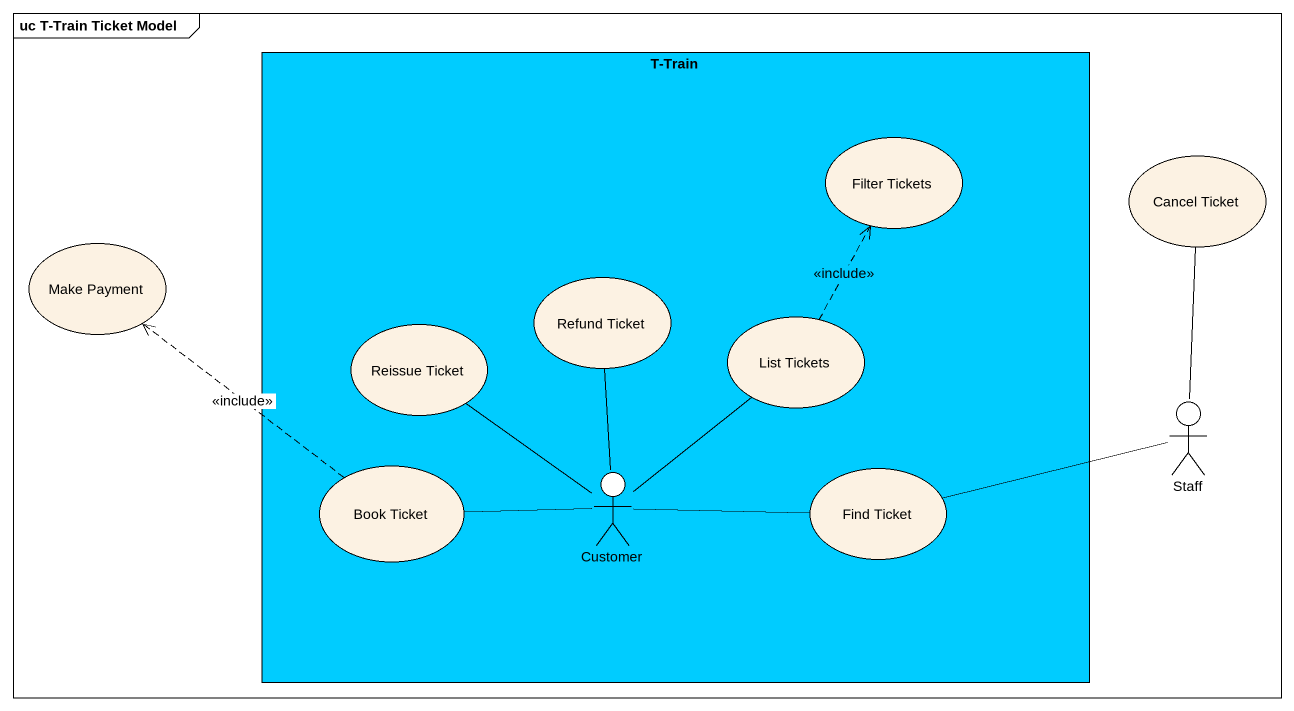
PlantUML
@startuml
mainframe uc T-Train Ticket Model
rectangle "T-Train" as T_Train #00CCFF {
  usecase "Filter Tickets" as Filter_Tickets
  usecase "Refund Ticket" as Refund_Ticket
  usecase "List Tickets" as List_Tickets
  usecase "Reissue Ticket" as Reissue_Ticket
  usecase "Book Ticket" as Book_Ticket
  actor Customer
  usecase "Find Ticket" as Find_Ticket
}
usecase "Cancel Ticket" as Cancel_Ticket
usecase "Make Payment" as Make_Payment
actor Staff
List_Tickets .up.> Filter_Tickets : <<include>>
Staff -up- Cancel_Ticket
Staff -left- Find_Ticket
Book_Ticket .up.> Make_Payment : <<include>>
Customer -up- Refund_Ticket
Customer -up- List_Tickets
Customer -up- Reissue_Ticket
Customer -left- Book_Ticket
Customer -right- Find_Ticket
@enduml
